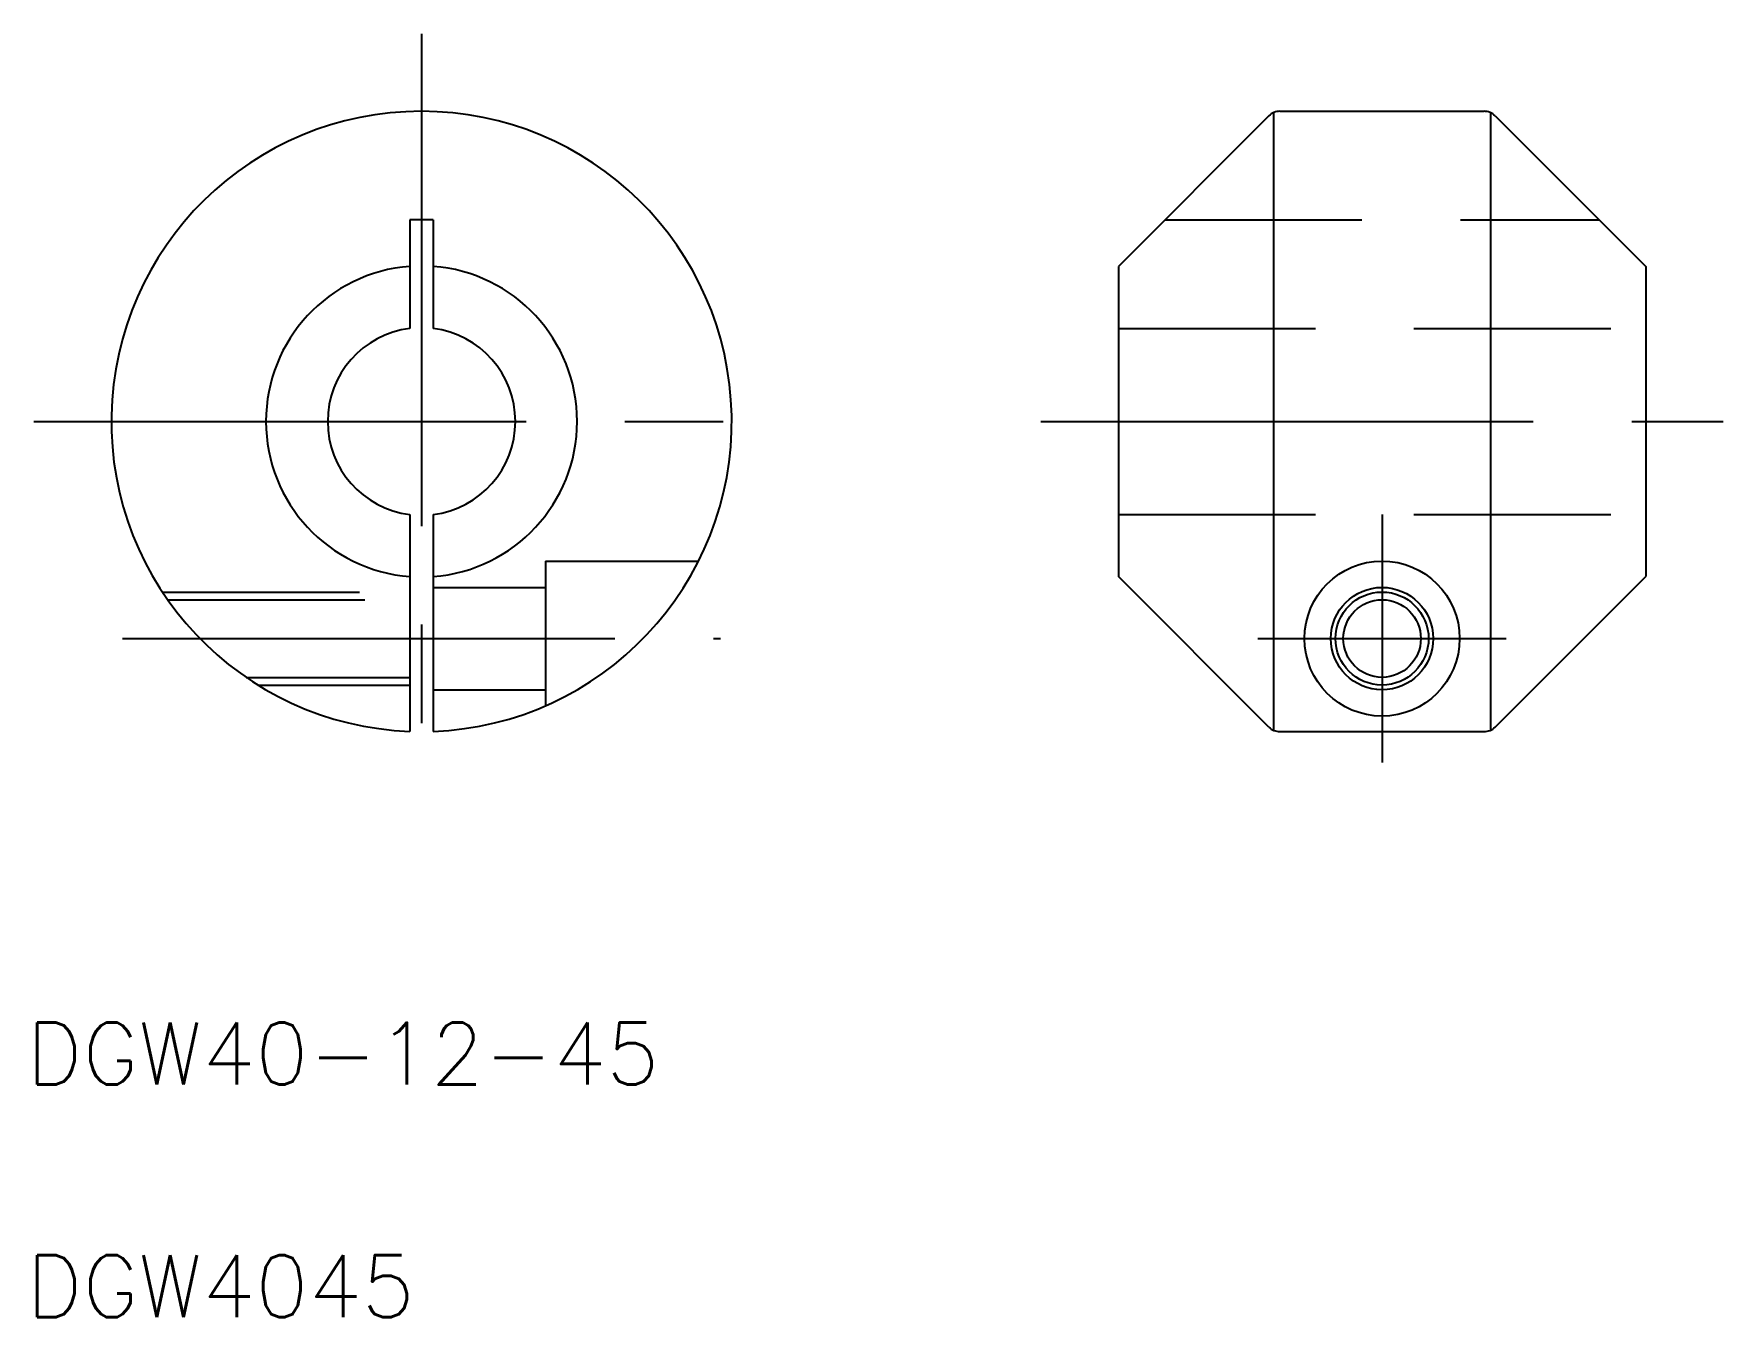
# Model space of a CAD drawing. Extents: x 46 to 155, y 53 to 136.
import ezdxf

# ---------------------------------------------------------------- set-up
doc = ezdxf.new("R2010")
doc.units = 0
doc.linetypes.add('CENTER', pattern=[50.8, 31.75, -6.35, 6.35, -6.35])
doc.linetypes.add('DASHED', pattern=[19.05, 12.7, -6.35])
doc.layers.get('0').update_dxf_attribs({"linetype": 'CONTINUOUS'})
doc.layers.add('CENTER', color=1, linetype='CENTER')
doc.styles.get("Standard").update_dxf_attribs({"font": 'txt.shx'})

msp = doc.modelspace()

# ---------------------------------------------------------------- linework, layer by layer
for p, q in [((125.38, 130.85), (115.68, 121.14)), ((125.68, 131.05), (125.68, 91.23)), ((126.09, 131.14), (139.26, 131.14)), ((139.68, 131.05), (139.68, 91.23)), ((139.97, 130.85), (149.68, 121.14)), ((70, 124.14), (70, 117.14)), ((71.5, 124.14), (71.5, 117.14)), ((115.68, 121.14), (115.68, 101.14)), ((139.68, 121.09), (139.68, 121.09)), ((149.68, 121.14), (149.68, 101.14)), ((139.68, 111.14), (139.68, 111.14)), ((70, 105.14), (70, 91.15)), ((71.5, 105.14), (71.5, 91.15)), ((125.38, 91.43), (115.68, 101.14)), ((139.97, 91.43), (149.68, 101.14)), ((126.09, 91.14), (139.26, 91.14))]:
    msp.add_line(p, q)
at = {"color": 7, "linetype": 'CONTINUOUS'}
msp.add_line((71.5, 124.14), (70, 124.14), dxfattribs=at)
at = {"color": 3, "linetype": 'DASHED'}
for p, q in [((118.68, 124.14), (146.68, 124.14)), ((115.68, 117.14), (149.68, 117.14)), ((115.68, 105.14), (149.68, 105.14)), ((78.75, 102.14), (78.75, 92.81)), ((78.75, 102.14), (88.61, 102.14)), ((71.5, 100.44), (78.75, 100.44)), ((54.05, 100.14), (70, 100.14)), ((54.39, 99.64), (70, 99.64)), ((59.45, 94.64), (70, 94.64)), ((60.22, 94.14), (70, 94.14)), ((71.5, 93.84), (78.75, 93.84))]:
    msp.add_line(p, q, dxfattribs=at)
at = {"color": 7, "linetype": 'CONTINUOUS'}
for radius in [5, 2.5]:
    msp.add_circle((132.68, 97.14), radius, dxfattribs=at)
msp.add_circle((132.68, 97.14), 3.3)
at = {"color": 3}
msp.add_circle((132.68, 97.14), 3, dxfattribs=at)
for centre, radius, start, end in [((70.75, 111.14), 20, 272.1491, 267.8509), ((126.09, 130.14), 1, 90, 135), ((139.26, 130.14), 1, 45, 90), ((126.09, 92.14), 1, 225, 270), ((139.26, 92.14), 1, 270, 315)]:
    msp.add_arc(centre, radius, start, end)
at = {"color": 7, "linetype": 'CONTINUOUS'}
for radius, start, end in [(10.03, 94.2892, 265.7108), (10.03, 274.2892, 85.7108), (6.05, 97.125, 262.875), (6.05, 277.125, 82.875)]:
    msp.add_arc((70.75, 111.14), radius, start, end, dxfattribs=at)
at = {"layer": 'CENTER', "color": 1, "linetype": 'CENTER'}
for p, q in [((70.75, 136.14), (70.75, 86.14)), ((45.75, 111.14), (95.75, 111.14)), ((110.68, 111.14), (154.68, 111.14)), ((132.68, 105.14), (132.68, 89.14)), ((51.47, 97.14), (90.03, 97.14)), ((124.68, 97.14), (140.68, 97.14))]:
    msp.add_line(p, q, dxfattribs=at)

# ---------------------------------------------------------------- texts
for s, p in [('DGW40-12-45', (45.29, 68.38)), ('DGW4045', (45.29, 53.38))]:
    msp.add_text(s, height=4).set_placement(p)

doc.saveas('drawing.dxf')
